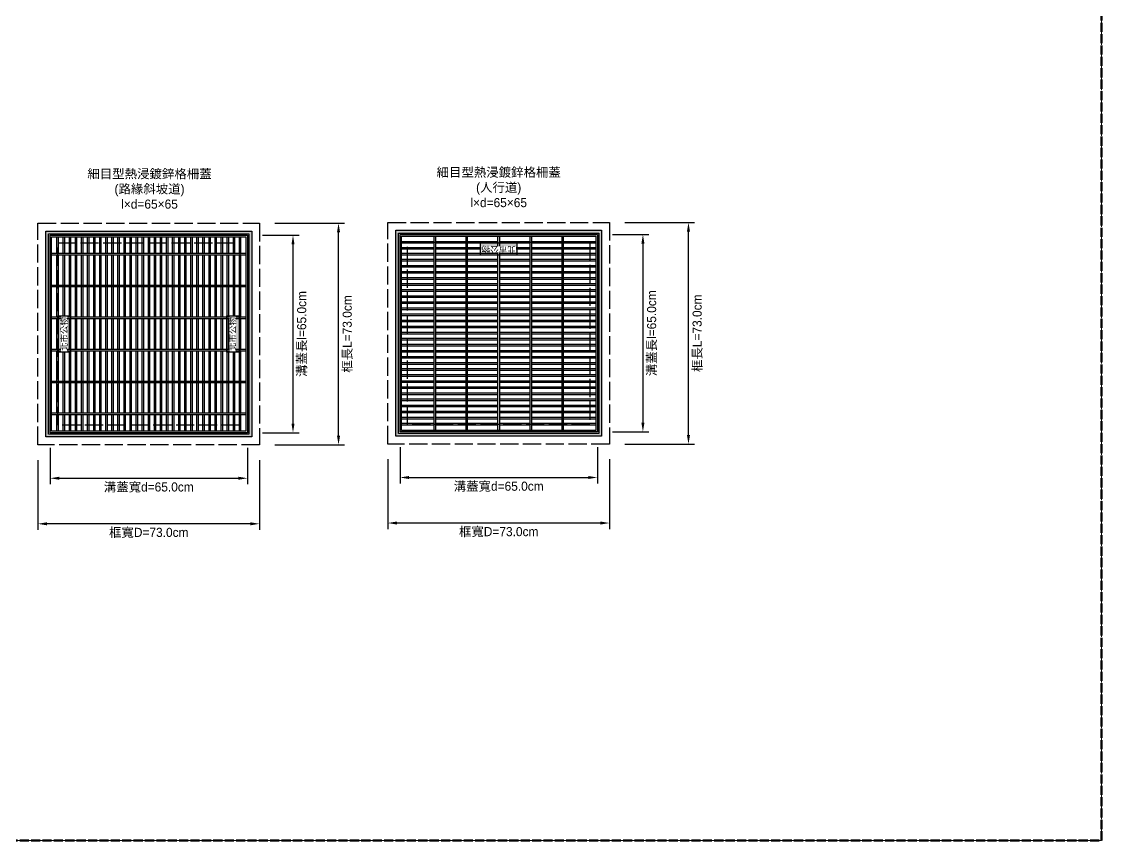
# Model space of a CAD drawing. Extents: x -6810 to 5075, y -2187 to 1200.
# Drawn here: x 2119.4 to 2475, y -1000 to -730.4 of the extents above; entities that cross this region are included whole.
import ezdxf

# ---------------------------------------------------------------- set-up
doc = ezdxf.new("R2010")
doc.units = 0
doc.header["$MEASUREMENT"] = 0
doc.linetypes.add('ACAD_ISO02W100', pattern=[15, 12, -3])
doc.layers.add('一、3.基本-變更', color=1, linetype='Continuous', lineweight=50)
doc.layers.add('二、6.繪圖-其他施作項目', color=35, linetype='Continuous', lineweight=30)
doc.layers.add('一、4.基本-隱藏', color=9, linetype='ACAD_ISO02W100', lineweight=20, plot=False)
doc.layers.add('三、3.文字-註解文字', color=2, linetype='Continuous')
doc.styles.get("Standard").update_dxf_attribs({"font": 'kaiu.ttf', "height": 2})
doc.styles.add('註解文字', font='MS PGothic.ttf', dxfattribs={"height": 3})
doc.dimstyles.new('註解文字', dxfattribs={"dimtxt": 3, "dimasz": 3, "dimexe": 2, "dimexo": 5, "dimgap": 1, "dimtad": 2, "dimzin": 0, "dimdsep": 46, "dimtxsty": '註解文字', "dimcen": 0.1, "dimclrd": 144, "dimclre": 144, "dimclrt": 256, "dimadec": 0, "dimazin": 0, "dimtfac": 1, "dimtofl": 0, "dimtmove": 0, "dimatfit": 3, "dimfxl": 15, "dimtolj": 1, "dimtzin": 0, "dimlwd": -1, "dimlwe": -1, "dimarcsym": 1})

# ---------------------------------------------------------------- blocks, each defined once
blk = doc.blocks.new('*D52')
at = {"layer": 'Defpoints', "color": 0, "transparency": 16777216}
for p in [(2128.75, -865.75), (2193.75, -865.75), (2193.75, -880.75)]:
    blk.add_point(p, dxfattribs=at)
at = {"layer": '三、3.文字-註解文字', "color": 144, "transparency": 16777216}
for p, q in [((2128.75, -870.75), (2128.75, -882.75)), ((2193.75, -870.75), (2193.75, -882.75)), ((2131.75, -880.75), (2190.75, -880.75))]:
    blk.add_line(p, q, dxfattribs=at)
for points in [[(2131.75, -880.25), (2131.75, -881.25), (2128.75, -880.75)], [(2190.75, -880.25), (2190.75, -881.25), (2193.75, -880.75)]]:
    blk.add_solid(points, dxfattribs=at)
at = {"layer": '三、3.文字-註解文字', "transparency": 16777216, "insert": (2161.25, -883.78), "char_height": 3, "attachment_point": 5, "style": '註解文字'}
blk.add_mtext('\\A1;溝蓋寬{\\fMS PGothic|b0|i0|c128|p34;d=65.0cm}', dxfattribs=at)
blk = doc.blocks.new('*D53')
at = {"layer": 'Defpoints', "color": 0, "transparency": 16777216}
for p in [(2193.75, -800.75), (2193.75, -865.75), (2208.75, -865.75)]:
    blk.add_point(p, dxfattribs=at)
at = {"layer": '三、3.文字-註解文字', "color": 144, "transparency": 16777216}
for p, q in [((2198.75, -800.75), (2210.75, -800.75)), ((2208.75, -803.75), (2208.75, -862.75)), ((2198.75, -865.75), (2210.75, -865.75))]:
    blk.add_line(p, q, dxfattribs=at)
for points in [[(2208.25, -803.75), (2209.25, -803.75), (2208.75, -800.75)], [(2208.25, -862.75), (2209.25, -862.75), (2208.75, -865.75)]]:
    blk.add_solid(points, dxfattribs=at)
at = {"layer": '三、3.文字-註解文字', "transparency": 16777216, "insert": (2211.78, -833.25), "char_height": 3, "attachment_point": 5, "rotation": 90, "style": '註解文字'}
blk.add_mtext('\\A1;溝蓋長l{\\fMS PGothic|b0|i0|c128|p34;=65.0cm}', dxfattribs=at)
blk = doc.blocks.new('*D61')
at = {"layer": 'Defpoints', "color": 0, "transparency": 16777216}
for p in [(2244, -865.5), (2309, -865.5), (2309, -880.5)]:
    blk.add_point(p, dxfattribs=at)
at = {"layer": '三、3.文字-註解文字', "color": 144, "transparency": 16777216}
for p, q in [((2244, -870.5), (2244, -882.5)), ((2309, -870.5), (2309, -882.5)), ((2247, -880.5), (2306, -880.5))]:
    blk.add_line(p, q, dxfattribs=at)
for points in [[(2247, -880), (2247, -881), (2244, -880.5)], [(2306, -880), (2306, -881), (2309, -880.5)]]:
    blk.add_solid(points, dxfattribs=at)
at = {"layer": '三、3.文字-註解文字', "transparency": 16777216, "insert": (2276.5, -883.53), "char_height": 3, "attachment_point": 5, "style": '註解文字'}
blk.add_mtext('\\A1;溝蓋寬d=65.0cm', dxfattribs=at)
blk = doc.blocks.new('*D62')
at = {"layer": 'Defpoints', "color": 0, "transparency": 16777216}
for p in [(2309, -800.5), (2309, -865.5), (2324, -865.5)]:
    blk.add_point(p, dxfattribs=at)
at = {"layer": '三、3.文字-註解文字', "color": 144, "transparency": 16777216}
for p, q in [((2314, -800.5), (2326, -800.5)), ((2324, -803.5), (2324, -862.5)), ((2314, -865.5), (2326, -865.5))]:
    blk.add_line(p, q, dxfattribs=at)
for points in [[(2323.5, -803.5), (2324.5, -803.5), (2324, -800.5)], [(2323.5, -862.5), (2324.5, -862.5), (2324, -865.5)]]:
    blk.add_solid(points, dxfattribs=at)
at = {"layer": '三、3.文字-註解文字', "transparency": 16777216, "insert": (2327.03, -833), "char_height": 3, "attachment_point": 5, "rotation": 90, "style": '註解文字'}
blk.add_mtext('\\A1;{\\fMS PGothic|b0|i0|c128|p34;溝蓋長l}={\\fMS PGothic|b0|i0|c128|p34;65.0cm}', dxfattribs=at)
blk = doc.blocks.new('*D68')
at = {"layer": 'Defpoints', "color": 0, "transparency": 16777216}
for p in [(2197.75, -796.75), (2223.75, -796.75), (2197.75, -869.75)]:
    blk.add_point(p, dxfattribs=at)
at = {"layer": '三、3.文字-註解文字', "color": 144, "transparency": 16777216}
for p, q in [((2202.75, -796.75), (2225.75, -796.75)), ((2223.75, -866.75), (2223.75, -799.75)), ((2202.75, -869.75), (2225.75, -869.75))]:
    blk.add_line(p, q, dxfattribs=at)
for points in [[(2223.25, -799.75), (2224.25, -799.75), (2223.75, -796.75)], [(2223.25, -866.75), (2224.25, -866.75), (2223.75, -869.75)]]:
    blk.add_solid(points, dxfattribs=at)
at = {"layer": '三、3.文字-註解文字', "transparency": 16777216, "insert": (2226.77, -833.25), "char_height": 3, "attachment_point": 5, "rotation": 90, "style": '註解文字'}
blk.add_mtext('\\A1;框長L=73.0cm', dxfattribs=at)
blk = doc.blocks.new('*D69')
at = {"layer": 'Defpoints', "color": 0, "transparency": 16777216}
for p in [(2240, -869.5), (2313, -869.5), (2240, -895.5)]:
    blk.add_point(p, dxfattribs=at)
at = {"layer": '三、3.文字-註解文字', "color": 144, "transparency": 16777216}
for p, q in [((2240, -874.5), (2240, -897.5)), ((2313, -874.5), (2313, -897.5)), ((2310, -895.5), (2243, -895.5))]:
    blk.add_line(p, q, dxfattribs=at)
for points in [[(2243, -895), (2243, -896), (2240, -895.5)], [(2310, -895), (2310, -896), (2313, -895.5)]]:
    blk.add_solid(points, dxfattribs=at)
at = {"layer": '三、3.文字-註解文字', "transparency": 16777216, "insert": (2276.5, -898.49), "char_height": 3, "attachment_point": 5, "style": '註解文字'}
blk.add_mtext('\\A1;框{\\fMS PGothic|b0|i0|c128|p34;寬D=73.0cm}', dxfattribs=at)
blk = doc.blocks.new('*D70')
at = {"layer": 'Defpoints', "color": 0, "transparency": 16777216}
for p in [(2313, -796.5), (2339, -796.5), (2313, -869.5)]:
    blk.add_point(p, dxfattribs=at)
at = {"layer": '三、3.文字-註解文字', "color": 144, "transparency": 16777216}
for p, q in [((2318, -796.5), (2341, -796.5)), ((2339, -866.5), (2339, -799.5)), ((2318, -869.5), (2341, -869.5))]:
    blk.add_line(p, q, dxfattribs=at)
for points in [[(2338.5, -799.5), (2339.5, -799.5), (2339, -796.5)], [(2338.5, -866.5), (2339.5, -866.5), (2339, -869.5)]]:
    blk.add_solid(points, dxfattribs=at)
at = {"layer": '三、3.文字-註解文字', "transparency": 16777216, "insert": (2342.02, -833), "char_height": 3, "attachment_point": 5, "rotation": 90, "style": '註解文字'}
blk.add_mtext('\\A1;框長L=73.0cm', dxfattribs=at)
blk = doc.blocks.new('*D73')
at = {"layer": 'Defpoints', "color": 0, "transparency": 16777216}
for p in [(2124.75, -869.75), (2197.75, -869.75), (2124.75, -895.75)]:
    blk.add_point(p, dxfattribs=at)
at = {"layer": '三、3.文字-註解文字', "color": 144, "transparency": 16777216}
for p, q in [((2124.75, -874.75), (2124.75, -897.75)), ((2197.75, -874.75), (2197.75, -897.75)), ((2194.75, -895.75), (2127.75, -895.75))]:
    blk.add_line(p, q, dxfattribs=at)
for points in [[(2127.75, -895.25), (2127.75, -896.25), (2124.75, -895.75)], [(2194.75, -895.25), (2194.75, -896.25), (2197.75, -895.75)]]:
    blk.add_solid(points, dxfattribs=at)
at = {"layer": '三、3.文字-註解文字', "transparency": 16777216, "insert": (2161.25, -898.74), "char_height": 3, "attachment_point": 5, "style": '註解文字'}
blk.add_mtext('\\A1;框{\\fMS PGothic|b0|i0|c128|p34;寬D=73.0cm}', dxfattribs=at)

msp = doc.modelspace()

# ---------------------------------------------------------------- hatches: boundary and pattern name
at = {"layer": '二、6.繪圖-其他施作項目'}
h = msp.add_hatch(color=256, dxfattribs=at)
h.dxf.hatch_style = 1
h.paths.add_polyline_path([(2270.5, -803.25), (2270.5, -807.25), (2282.5, -807.25), (2282.5, -803.25)])
h = msp.add_hatch(color=256, dxfattribs=at)
h.dxf.hatch_style = 1
h.paths.add_polyline_path([(2135.5, -827.25), (2131.5, -827.25), (2131.5, -839.25), (2135.5, -839.25)])
h = msp.add_hatch(color=256, dxfattribs=at)
h.dxf.hatch_style = 1
h.paths.add_polyline_path([(2191, -827.25), (2187, -827.25), (2187, -839.25), (2191, -839.25)])

# ---------------------------------------------------------------- linework, layer by layer
at = {"layer": '一、4.基本-隱藏'}
msp.add_lwpolyline([(1725, -666), (2475, -666), (2475, -1000), (1725, -1000)], close=True, dxfattribs=at)
at = {"layer": '二、6.繪圖-其他施作項目'}
for points in [[(2128.75, -865.75), (2128.75, -800.75), (2193.75, -800.75), (2193.75, -865.75)], [(2244, -865.5), (2244, -800.5), (2309, -800.5), (2309, -865.5)], [(2282.5, -807.25), (2270.5, -807.25), (2270.5, -803.25), (2282.5, -803.25)], [(2131.5, -839.25), (2131.5, -827.25), (2135.5, -827.25), (2135.5, -839.25)], [(2187, -839.25), (2187, -827.25), (2191, -827.25), (2191, -839.25)]]:
    msp.add_lwpolyline(points, close=True, dxfattribs=at)
for points in [[(2129.25, -865.25), (2129.25, -801.25)], [(2129.25, -801.25), (2193.25, -801.25)], [(2131, -806.75), (2131, -801.25)], [(2131.5, -806.75), (2131.5, -801.25)], [(2133, -801.25), (2133, -806.75)], [(2133.5, -801.25), (2133.5, -806.75)], [(2135, -801.25), (2135, -806.75)], [(2135.5, -801.25), (2135.5, -806.75)], [(2137, -801.25), (2137, -806.75)], [(2137.5, -801.25), (2137.5, -806.75)], [(2139, -801.25), (2139, -806.75)], [(2139.5, -801.25), (2139.5, -806.75)], [(2141, -801.25), (2141, -806.75)], [(2141.5, -801.25), (2141.5, -806.75)], [(2143, -801.25), (2143, -806.75)], [(2143.5, -801.25), (2143.5, -806.75)], [(2145, -801.25), (2145, -806.75)], [(2145.5, -801.25), (2145.5, -806.75)], [(2147, -801.25), (2147, -806.75)], [(2147.5, -801.25), (2147.5, -806.75)], [(2149, -801.25), (2149, -806.75)], [(2149.5, -801.25), (2149.5, -806.75)], [(2151, -801.25), (2151, -806.75)], [(2151.5, -801.25), (2151.5, -806.75)], [(2153, -801.25), (2153, -806.75)], [(2153.5, -801.25), (2153.5, -806.75)], [(2155, -801.25), (2155, -806.75)], [(2155.5, -801.25), (2155.5, -806.75)], [(2157, -801.25), (2157, -806.75)], [(2157.5, -801.25), (2157.5, -806.75)], [(2159, -801.25), (2159, -806.75)], [(2159.5, -801.25), (2159.5, -806.75)], [(2161, -801.25), (2161, -806.75)], [(2161.5, -801.25), (2161.5, -806.75)], [(2163, -801.25), (2163, -806.75)], [(2163.5, -801.25), (2163.5, -806.75)], [(2165, -801.25), (2165, -806.75)], [(2165.5, -801.25), (2165.5, -806.75)], [(2167, -801.25), (2167, -806.75)], [(2167.5, -801.25), (2167.5, -806.75)], [(2169, -801.25), (2169, -806.75)], [(2169.5, -801.25), (2169.5, -806.75)], [(2171, -801.25), (2171, -806.75)], [(2171.5, -801.25), (2171.5, -806.75)], [(2173, -801.25), (2173, -806.75)], [(2173.5, -801.25), (2173.5, -806.75)], [(2175, -801.25), (2175, -806.75)], [(2175.5, -801.25), (2175.5, -806.75)], [(2177, -801.25), (2177, -806.75)], [(2177.5, -801.25), (2177.5, -806.75)], [(2179, -801.25), (2179, -806.75)], [(2179.5, -801.25), (2179.5, -806.75)], [(2181, -801.25), (2181, -806.75)], [(2181.5, -801.25), (2181.5, -806.75)], [(2183, -801.25), (2183, -806.75)], [(2183.5, -801.25), (2183.5, -806.75)], [(2185, -801.25), (2185, -806.75)], [(2185.5, -801.25), (2185.5, -806.75)], [(2187, -801.25), (2187, -806.75)], [(2187.5, -801.25), (2187.5, -806.75)], [(2189, -801.25), (2189, -806.75)], [(2189.5, -801.25), (2189.5, -806.75)], [(2191, -801.25), (2191, -806.75)], [(2191.5, -801.25), (2191.5, -806.75)], [(2193.25, -801.25), (2193.25, -865.25)], [(2244.5, -865), (2244.5, -801)], [(2244.5, -801), (2308.5, -801)], [(2244.5, -802.75), (2255.25, -802.75)], [(2244.5, -803.25), (2255.25, -803.25)], [(2255.25, -865), (2255.25, -801)], [(2255.75, -865), (2255.75, -801)], [(2255.75, -802.75), (2265.75, -802.75)], [(2255.75, -803.25), (2265.75, -803.25)], [(2265.75, -865), (2265.75, -801)], [(2266.25, -865), (2266.25, -801)], [(2266.25, -802.75), (2276.25, -802.75)], [(2266.25, -803.25), (2276.25, -803.25)], [(2276.25, -865), (2276.25, -801)], [(2276.75, -801), (2276.75, -865)], [(2276.75, -802.75), (2286.75, -802.75)], [(2276.75, -803.25), (2286.75, -803.25)], [(2286.75, -801), (2286.75, -865)], [(2287.25, -801), (2287.25, -865)], [(2287.25, -802.75), (2297.25, -802.75)], [(2287.25, -803.25), (2297.25, -803.25)], [(2297.25, -801), (2297.25, -865)], [(2297.75, -801), (2297.75, -865)], [(2297.75, -802.75), (2308.5, -802.75)], [(2297.75, -803.25), (2308.5, -803.25)], [(2308.5, -801), (2308.5, -865)], [(2193.25, -806.75), (2129.25, -806.75)], [(2193.25, -807.25), (2129.25, -807.25)], [(2131, -817.25), (2131, -807.25)], [(2131.5, -817.25), (2131.5, -807.25)], [(2133, -807.25), (2133, -817.25)], [(2133.5, -807.25), (2133.5, -817.25)], [(2135, -807.25), (2135, -817.25)], [(2135.5, -807.25), (2135.5, -817.25)], [(2137, -807.25), (2137, -817.25)], [(2137.5, -807.25), (2137.5, -817.25)], [(2139, -807.25), (2139, -817.25)], [(2139.5, -807.25), (2139.5, -817.25)], [(2141, -807.25), (2141, -817.25)], [(2141.5, -807.25), (2141.5, -817.25)], [(2143, -807.25), (2143, -817.25)], [(2143.5, -807.25), (2143.5, -817.25)], [(2145, -807.25), (2145, -817.25)], [(2145.5, -807.25), (2145.5, -817.25)], [(2147, -807.25), (2147, -817.25)], [(2147.5, -807.25), (2147.5, -817.25)], [(2149, -807.25), (2149, -817.25)], [(2149.5, -807.25), (2149.5, -817.25)], [(2151, -807.25), (2151, -817.25)], [(2151.5, -807.25), (2151.5, -817.25)], [(2153, -807.25), (2153, -817.25)], [(2153.5, -807.25), (2153.5, -817.25)], [(2155, -807.25), (2155, -817.25)], [(2155.5, -807.25), (2155.5, -817.25)], [(2157, -807.25), (2157, -817.25)], [(2157.5, -807.25), (2157.5, -817.25)], [(2159, -807.25), (2159, -817.25)], [(2159.5, -807.25), (2159.5, -817.25)], [(2161, -807.25), (2161, -817.25)], [(2161.5, -807.25), (2161.5, -817.25)], [(2163, -807.25), (2163, -817.25)], [(2163.5, -807.25), (2163.5, -817.25)], [(2165, -807.25), (2165, -817.25)], [(2165.5, -807.25), (2165.5, -817.25)], [(2167, -807.25), (2167, -817.25)], [(2167.5, -807.25), (2167.5, -817.25)], [(2169, -807.25), (2169, -817.25)], [(2169.5, -807.25), (2169.5, -817.25)], [(2171, -807.25), (2171, -817.25)], [(2171.5, -807.25), (2171.5, -817.25)], [(2173, -807.25), (2173, -817.25)], [(2173.5, -807.25), (2173.5, -817.25)], [(2175, -807.25), (2175, -817.25)], [(2175.5, -807.25), (2175.5, -817.25)], [(2177, -807.25), (2177, -817.25)], [(2177.5, -807.25), (2177.5, -817.25)], [(2179, -807.25), (2179, -817.25)], [(2179.5, -807.25), (2179.5, -817.25)], [(2181, -807.25), (2181, -817.25)], [(2181.5, -807.25), (2181.5, -817.25)], [(2183, -807.25), (2183, -817.25)], [(2183.5, -807.25), (2183.5, -817.25)], [(2185, -807.25), (2185, -817.25)], [(2185.5, -807.25), (2185.5, -817.25)], [(2187, -807.25), (2187, -817.25)], [(2187.5, -807.25), (2187.5, -817.25)], [(2189, -807.25), (2189, -817.25)], [(2189.5, -807.25), (2189.5, -817.25)], [(2191, -807.25), (2191, -817.25)], [(2191.5, -807.25), (2191.5, -817.25)], [(2244.5, -804.75), (2255.25, -804.75)], [(2244.5, -805.25), (2255.25, -805.25)], [(2255.25, -806.75), (2244.5, -806.75)], [(2255.25, -807.25), (2244.5, -807.25)], [(2255.75, -804.75), (2265.75, -804.75)], [(2255.75, -805.25), (2265.75, -805.25)], [(2265.75, -806.75), (2255.75, -806.75)], [(2265.75, -807.25), (2255.75, -807.25)], [(2266.25, -804.75), (2276.25, -804.75)], [(2266.25, -805.25), (2276.25, -805.25)], [(2276.25, -806.75), (2266.25, -806.75)], [(2276.25, -807.25), (2266.25, -807.25)], [(2276.75, -804.75), (2286.75, -804.75)], [(2276.75, -805.25), (2286.75, -805.25)], [(2286.75, -806.75), (2276.75, -806.75)], [(2286.75, -807.25), (2276.75, -807.25)], [(2287.25, -804.75), (2297.25, -804.75)], [(2287.25, -805.25), (2297.25, -805.25)], [(2297.25, -806.75), (2287.25, -806.75)], [(2297.25, -807.25), (2287.25, -807.25)], [(2297.75, -804.75), (2308.5, -804.75)], [(2297.75, -805.25), (2308.5, -805.25)], [(2308.5, -806.75), (2297.75, -806.75)], [(2308.5, -807.25), (2297.75, -807.25)], [(2255.25, -808.75), (2244.5, -808.75)], [(2255.25, -809.25), (2244.5, -809.25)], [(2255.25, -810.75), (2244.5, -810.75)], [(2265.75, -808.75), (2255.75, -808.75)], [(2265.75, -809.25), (2255.75, -809.25)], [(2265.75, -810.75), (2255.75, -810.75)], [(2276.25, -808.75), (2266.25, -808.75)], [(2276.25, -809.25), (2266.25, -809.25)], [(2276.25, -810.75), (2266.25, -810.75)], [(2286.75, -808.75), (2276.75, -808.75)], [(2286.75, -809.25), (2276.75, -809.25)], [(2286.75, -810.75), (2276.75, -810.75)], [(2297.25, -808.75), (2287.25, -808.75)], [(2297.25, -809.25), (2287.25, -809.25)], [(2297.25, -810.75), (2287.25, -810.75)], [(2308.5, -808.75), (2297.75, -808.75)], [(2308.5, -809.25), (2297.75, -809.25)], [(2308.5, -810.75), (2297.75, -810.75)], [(2255.25, -811.25), (2244.5, -811.25)], [(2255.25, -812.75), (2244.5, -812.75)], [(2255.25, -813.25), (2244.5, -813.25)], [(2265.75, -811.25), (2255.75, -811.25)], [(2265.75, -812.75), (2255.75, -812.75)], [(2265.75, -813.25), (2255.75, -813.25)], [(2276.25, -811.25), (2266.25, -811.25)], [(2276.25, -812.75), (2266.25, -812.75)], [(2276.25, -813.25), (2266.25, -813.25)], [(2286.75, -811.25), (2276.75, -811.25)], [(2286.75, -812.75), (2276.75, -812.75)], [(2286.75, -813.25), (2276.75, -813.25)], [(2297.25, -811.25), (2287.25, -811.25)], [(2297.25, -812.75), (2287.25, -812.75)], [(2297.25, -813.25), (2287.25, -813.25)], [(2308.5, -811.25), (2297.75, -811.25)], [(2308.5, -812.75), (2297.75, -812.75)], [(2308.5, -813.25), (2297.75, -813.25)], [(2193.25, -817.25), (2129.25, -817.25)], [(2193.25, -817.75), (2129.25, -817.75)], [(2131, -827.75), (2131, -817.75)], [(2131.5, -827.75), (2131.5, -817.75)], [(2133, -817.75), (2133, -827.75)], [(2133.5, -817.75), (2133.5, -827.75)], [(2135, -817.75), (2135, -827.75)], [(2135.5, -817.75), (2135.5, -827.75)], [(2137, -817.75), (2137, -827.75)], [(2137.5, -817.75), (2137.5, -827.75)], [(2139, -817.75), (2139, -827.75)], [(2139.5, -817.75), (2139.5, -827.75)], [(2141, -817.75), (2141, -827.75)], [(2141.5, -817.75), (2141.5, -827.75)], [(2143, -817.75), (2143, -827.75)], [(2143.5, -817.75), (2143.5, -827.75)], [(2145, -817.75), (2145, -827.75)], [(2145.5, -817.75), (2145.5, -827.75)], [(2147, -817.75), (2147, -827.75)], [(2147.5, -817.75), (2147.5, -827.75)], [(2149, -817.75), (2149, -827.75)], [(2149.5, -817.75), (2149.5, -827.75)], [(2151, -817.75), (2151, -827.75)], [(2151.5, -817.75), (2151.5, -827.75)], [(2153, -817.75), (2153, -827.75)], [(2153.5, -817.75), (2153.5, -827.75)], [(2155, -817.75), (2155, -827.75)], [(2155.5, -817.75), (2155.5, -827.75)], [(2157, -817.75), (2157, -827.75)], [(2157.5, -817.75), (2157.5, -827.75)], [(2159, -817.75), (2159, -827.75)], [(2159.5, -817.75), (2159.5, -827.75)], [(2161, -817.75), (2161, -827.75)], [(2161.5, -817.75), (2161.5, -827.75)], [(2163, -817.75), (2163, -827.75)], [(2163.5, -817.75), (2163.5, -827.75)], [(2165, -817.75), (2165, -827.75)], [(2165.5, -817.75), (2165.5, -827.75)], [(2167, -817.75), (2167, -827.75)], [(2167.5, -817.75), (2167.5, -827.75)], [(2169, -817.75), (2169, -827.75)], [(2169.5, -817.75), (2169.5, -827.75)], [(2171, -817.75), (2171, -827.75)], [(2171.5, -817.75), (2171.5, -827.75)], [(2173, -817.75), (2173, -827.75)], [(2173.5, -817.75), (2173.5, -827.75)], [(2175, -817.75), (2175, -827.75)], [(2175.5, -817.75), (2175.5, -827.75)], [(2177, -817.75), (2177, -827.75)], [(2177.5, -817.75), (2177.5, -827.75)], [(2179, -817.75), (2179, -827.75)], [(2179.5, -817.75), (2179.5, -827.75)], [(2181, -817.75), (2181, -827.75)], [(2181.5, -817.75), (2181.5, -827.75)], [(2183, -817.75), (2183, -827.75)], [(2183.5, -817.75), (2183.5, -827.75)], [(2185, -817.75), (2185, -827.75)], [(2185.5, -817.75), (2185.5, -827.75)], [(2187, -817.75), (2187, -827.75)], [(2187.5, -817.75), (2187.5, -827.75)], [(2189, -817.75), (2189, -827.75)], [(2189.5, -817.75), (2189.5, -827.75)], [(2191, -817.75), (2191, -827.75)], [(2191.5, -817.75), (2191.5, -827.75)], [(2255.25, -814.75), (2244.5, -814.75)], [(2255.25, -815.25), (2244.5, -815.25)], [(2255.25, -816.75), (2244.5, -816.75)], [(2255.25, -817.25), (2244.5, -817.25)], [(2265.75, -814.75), (2255.75, -814.75)], [(2265.75, -815.25), (2255.75, -815.25)], [(2265.75, -816.75), (2255.75, -816.75)], [(2265.75, -817.25), (2255.75, -817.25)], [(2276.25, -814.75), (2266.25, -814.75)], [(2276.25, -815.25), (2266.25, -815.25)], [(2276.25, -816.75), (2266.25, -816.75)], [(2276.25, -817.25), (2266.25, -817.25)], [(2286.75, -814.75), (2276.75, -814.75)], [(2286.75, -815.25), (2276.75, -815.25)], [(2286.75, -816.75), (2276.75, -816.75)], [(2286.75, -817.25), (2276.75, -817.25)], [(2297.25, -814.75), (2287.25, -814.75)], [(2297.25, -815.25), (2287.25, -815.25)], [(2297.25, -816.75), (2287.25, -816.75)], [(2297.25, -817.25), (2287.25, -817.25)], [(2308.5, -814.75), (2297.75, -814.75)], [(2308.5, -815.25), (2297.75, -815.25)], [(2308.5, -816.75), (2297.75, -816.75)], [(2308.5, -817.25), (2297.75, -817.25)], [(2255.25, -818.75), (2244.5, -818.75)], [(2255.25, -819.25), (2244.5, -819.25)], [(2255.25, -820.75), (2244.5, -820.75)], [(2255.25, -821.25), (2244.5, -821.25)], [(2265.75, -818.75), (2255.75, -818.75)], [(2265.75, -819.25), (2255.75, -819.25)], [(2265.75, -820.75), (2255.75, -820.75)], [(2265.75, -821.25), (2255.75, -821.25)], [(2276.25, -818.75), (2266.25, -818.75)], [(2276.25, -819.25), (2266.25, -819.25)], [(2276.25, -820.75), (2266.25, -820.75)], [(2276.25, -821.25), (2266.25, -821.25)], [(2286.75, -818.75), (2276.75, -818.75)], [(2286.75, -819.25), (2276.75, -819.25)], [(2286.75, -820.75), (2276.75, -820.75)], [(2286.75, -821.25), (2276.75, -821.25)], [(2297.25, -818.75), (2287.25, -818.75)], [(2297.25, -819.25), (2287.25, -819.25)], [(2297.25, -820.75), (2287.25, -820.75)], [(2297.25, -821.25), (2287.25, -821.25)], [(2308.5, -818.75), (2297.75, -818.75)], [(2308.5, -819.25), (2297.75, -819.25)], [(2308.5, -820.75), (2297.75, -820.75)], [(2308.5, -821.25), (2297.75, -821.25)], [(2255.25, -822.75), (2244.5, -822.75)], [(2255.25, -823.25), (2244.5, -823.25)], [(2255.25, -824.75), (2244.5, -824.75)], [(2265.75, -822.75), (2255.75, -822.75)], [(2265.75, -823.25), (2255.75, -823.25)], [(2265.75, -824.75), (2255.75, -824.75)], [(2276.25, -822.75), (2266.25, -822.75)], [(2276.25, -823.25), (2266.25, -823.25)], [(2276.25, -824.75), (2266.25, -824.75)], [(2286.75, -822.75), (2276.75, -822.75)], [(2286.75, -823.25), (2276.75, -823.25)], [(2286.75, -824.75), (2276.75, -824.75)], [(2297.25, -822.75), (2287.25, -822.75)], [(2297.25, -823.25), (2287.25, -823.25)], [(2297.25, -824.75), (2287.25, -824.75)], [(2308.5, -822.75), (2297.75, -822.75)], [(2308.5, -823.25), (2297.75, -823.25)], [(2308.5, -824.75), (2297.75, -824.75)], [(2193.25, -827.75), (2129.25, -827.75)], [(2193.25, -828.25), (2129.25, -828.25)], [(2131, -838.25), (2131, -828.25)], [(2131.5, -838.25), (2131.5, -828.25)], [(2133, -828.25), (2133, -838.25)], [(2133.5, -828.25), (2133.5, -838.25)], [(2135, -828.25), (2135, -838.25)], [(2135.5, -828.25), (2135.5, -838.25)], [(2137, -828.25), (2137, -838.25)], [(2137.5, -828.25), (2137.5, -838.25)], [(2139, -828.25), (2139, -838.25)], [(2139.5, -828.25), (2139.5, -838.25)], [(2141, -828.25), (2141, -838.25)], [(2141.5, -828.25), (2141.5, -838.25)], [(2143, -828.25), (2143, -838.25)], [(2143.5, -828.25), (2143.5, -838.25)], [(2145, -828.25), (2145, -838.25)], [(2145.5, -828.25), (2145.5, -838.25)], [(2147, -828.25), (2147, -838.25)], [(2147.5, -828.25), (2147.5, -838.25)], [(2149, -828.25), (2149, -838.25)], [(2149.5, -828.25), (2149.5, -838.25)], [(2151, -828.25), (2151, -838.25)], [(2151.5, -828.25), (2151.5, -838.25)], [(2153, -828.25), (2153, -838.25)], [(2153.5, -828.25), (2153.5, -838.25)], [(2155, -828.25), (2155, -838.25)], [(2155.5, -828.25), (2155.5, -838.25)], [(2157, -828.25), (2157, -838.25)], [(2157.5, -828.25), (2157.5, -838.25)], [(2159, -828.25), (2159, -838.25)], [(2159.5, -828.25), (2159.5, -838.25)], [(2161, -828.25), (2161, -838.25)], [(2161.5, -828.25), (2161.5, -838.25)], [(2163, -828.25), (2163, -838.25)], [(2163.5, -828.25), (2163.5, -838.25)], [(2165, -828.25), (2165, -838.25)], [(2165.5, -828.25), (2165.5, -838.25)], [(2167, -828.25), (2167, -838.25)], [(2167.5, -828.25), (2167.5, -838.25)], [(2169, -828.25), (2169, -838.25)], [(2169.5, -828.25), (2169.5, -838.25)], [(2171, -828.25), (2171, -838.25)], [(2171.5, -828.25), (2171.5, -838.25)], [(2173, -828.25), (2173, -838.25)], [(2173.5, -828.25), (2173.5, -838.25)], [(2175, -828.25), (2175, -838.25)], [(2175.5, -828.25), (2175.5, -838.25)], [(2177, -828.25), (2177, -838.25)], [(2177.5, -828.25), (2177.5, -838.25)], [(2179, -828.25), (2179, -838.25)], [(2179.5, -828.25), (2179.5, -838.25)], [(2181, -828.25), (2181, -838.25)], [(2181.5, -828.25), (2181.5, -838.25)], [(2183, -828.25), (2183, -838.25)], [(2183.5, -828.25), (2183.5, -838.25)], [(2185, -828.25), (2185, -838.25)], [(2185.5, -828.25), (2185.5, -838.25)], [(2187, -828.25), (2187, -838.25)], [(2187.5, -828.25), (2187.5, -838.25)], [(2189, -828.25), (2189, -838.25)], [(2189.5, -828.25), (2189.5, -838.25)], [(2191, -828.25), (2191, -838.25)], [(2191.5, -828.25), (2191.5, -838.25)], [(2255.25, -825.25), (2244.5, -825.25)], [(2255.25, -826.75), (2244.5, -826.75)], [(2255.25, -827.25), (2244.5, -827.25)], [(2265.75, -825.25), (2255.75, -825.25)], [(2265.75, -826.75), (2255.75, -826.75)], [(2265.75, -827.25), (2255.75, -827.25)], [(2276.25, -825.25), (2266.25, -825.25)], [(2276.25, -826.75), (2266.25, -826.75)], [(2276.25, -827.25), (2266.25, -827.25)], [(2286.75, -825.25), (2276.75, -825.25)], [(2286.75, -826.75), (2276.75, -826.75)], [(2286.75, -827.25), (2276.75, -827.25)], [(2297.25, -825.25), (2287.25, -825.25)], [(2297.25, -826.75), (2287.25, -826.75)], [(2297.25, -827.25), (2287.25, -827.25)], [(2308.5, -825.25), (2297.75, -825.25)], [(2308.5, -826.75), (2297.75, -826.75)], [(2308.5, -827.25), (2297.75, -827.25)], [(2255.25, -828.75), (2244.5, -828.75)], [(2255.25, -829.25), (2244.5, -829.25)], [(2255.25, -830.75), (2244.5, -830.75)], [(2255.25, -831.25), (2244.5, -831.25)], [(2265.75, -828.75), (2255.75, -828.75)], [(2265.75, -829.25), (2255.75, -829.25)], [(2265.75, -830.75), (2255.75, -830.75)], [(2265.75, -831.25), (2255.75, -831.25)], [(2276.25, -828.75), (2266.25, -828.75)], [(2276.25, -829.25), (2266.25, -829.25)], [(2276.25, -830.75), (2266.25, -830.75)], [(2276.25, -831.25), (2266.25, -831.25)], [(2286.75, -828.75), (2276.75, -828.75)], [(2286.75, -829.25), (2276.75, -829.25)], [(2286.75, -830.75), (2276.75, -830.75)], [(2286.75, -831.25), (2276.75, -831.25)], [(2297.25, -828.75), (2287.25, -828.75)], [(2297.25, -829.25), (2287.25, -829.25)], [(2297.25, -830.75), (2287.25, -830.75)], [(2297.25, -831.25), (2287.25, -831.25)], [(2308.5, -828.75), (2297.75, -828.75)], [(2308.5, -829.25), (2297.75, -829.25)], [(2308.5, -830.75), (2297.75, -830.75)], [(2308.5, -831.25), (2297.75, -831.25)], [(2255.25, -832.75), (2244.5, -832.75)], [(2255.25, -833.25), (2244.5, -833.25)], [(2255.25, -834.75), (2244.5, -834.75)], [(2255.25, -835.25), (2244.5, -835.25)], [(2265.75, -832.75), (2255.75, -832.75)], [(2265.75, -833.25), (2255.75, -833.25)], [(2265.75, -834.75), (2255.75, -834.75)], [(2265.75, -835.25), (2255.75, -835.25)], [(2276.25, -832.75), (2266.25, -832.75)], [(2276.25, -833.25), (2266.25, -833.25)], [(2276.25, -834.75), (2266.25, -834.75)], [(2276.25, -835.25), (2266.25, -835.25)], [(2286.75, -832.75), (2276.75, -832.75)], [(2286.75, -833.25), (2276.75, -833.25)], [(2286.75, -834.75), (2276.75, -834.75)], [(2286.75, -835.25), (2276.75, -835.25)], [(2297.25, -832.75), (2287.25, -832.75)], [(2297.25, -833.25), (2287.25, -833.25)], [(2297.25, -834.75), (2287.25, -834.75)], [(2297.25, -835.25), (2287.25, -835.25)], [(2308.5, -832.75), (2297.75, -832.75)], [(2308.5, -833.25), (2297.75, -833.25)], [(2308.5, -834.75), (2297.75, -834.75)], [(2308.5, -835.25), (2297.75, -835.25)], [(2129.25, -838.25), (2193.25, -838.25)], [(2129.25, -838.75), (2193.25, -838.75)], [(2131, -848.75), (2131, -838.75)], [(2131.5, -848.75), (2131.5, -838.75)], [(2133, -838.75), (2133, -848.75)], [(2133.5, -838.75), (2133.5, -848.75)], [(2135, -838.75), (2135, -848.75)], [(2135.5, -838.75), (2135.5, -848.75)], [(2137, -838.75), (2137, -848.75)], [(2137.5, -838.75), (2137.5, -848.75)], [(2139, -838.75), (2139, -848.75)], [(2139.5, -838.75), (2139.5, -848.75)], [(2141, -838.75), (2141, -848.75)], [(2141.5, -838.75), (2141.5, -848.75)], [(2143, -838.75), (2143, -848.75)], [(2143.5, -838.75), (2143.5, -848.75)], [(2145, -838.75), (2145, -848.75)], [(2145.5, -838.75), (2145.5, -848.75)], [(2147, -838.75), (2147, -848.75)], [(2147.5, -838.75), (2147.5, -848.75)], [(2149, -838.75), (2149, -848.75)], [(2149.5, -838.75), (2149.5, -848.75)], [(2151, -838.75), (2151, -848.75)], [(2151.5, -838.75), (2151.5, -848.75)], [(2153, -838.75), (2153, -848.75)], [(2153.5, -838.75), (2153.5, -848.75)], [(2155, -838.75), (2155, -848.75)], [(2155.5, -838.75), (2155.5, -848.75)], [(2157, -838.75), (2157, -848.75)], [(2157.5, -838.75), (2157.5, -848.75)], [(2159, -838.75), (2159, -848.75)], [(2159.5, -838.75), (2159.5, -848.75)], [(2161, -838.75), (2161, -848.75)], [(2161.5, -838.75), (2161.5, -848.75)], [(2163, -838.75), (2163, -848.75)], [(2163.5, -838.75), (2163.5, -848.75)], [(2165, -838.75), (2165, -848.75)], [(2165.5, -838.75), (2165.5, -848.75)], [(2167, -838.75), (2167, -848.75)], [(2167.5, -838.75), (2167.5, -848.75)], [(2169, -838.75), (2169, -848.75)], [(2169.5, -838.75), (2169.5, -848.75)], [(2171, -838.75), (2171, -848.75)], [(2171.5, -838.75), (2171.5, -848.75)], [(2173, -838.75), (2173, -848.75)], [(2173.5, -838.75), (2173.5, -848.75)], [(2175, -838.75), (2175, -848.75)], [(2175.5, -838.75), (2175.5, -848.75)], [(2177, -838.75), (2177, -848.75)], [(2177.5, -838.75), (2177.5, -848.75)], [(2179, -838.75), (2179, -848.75)], [(2179.5, -838.75), (2179.5, -848.75)], [(2181, -838.75), (2181, -848.75)], [(2181.5, -838.75), (2181.5, -848.75)], [(2183, -838.75), (2183, -848.75)], [(2183.5, -838.75), (2183.5, -848.75)], [(2185, -838.75), (2185, -848.75)], [(2185.5, -838.75), (2185.5, -848.75)], [(2187, -838.75), (2187, -848.75)], [(2187.5, -838.75), (2187.5, -848.75)], [(2189, -838.75), (2189, -848.75)], [(2189.5, -838.75), (2189.5, -848.75)], [(2191, -838.75), (2191, -848.75)], [(2191.5, -838.75), (2191.5, -848.75)], [(2255.25, -836.75), (2244.5, -836.75)], [(2255.25, -837.25), (2244.5, -837.25)], [(2255.25, -838.75), (2244.5, -838.75)], [(2255.25, -839.25), (2244.5, -839.25)], [(2265.75, -836.75), (2255.75, -836.75)], [(2265.75, -837.25), (2255.75, -837.25)], [(2265.75, -838.75), (2255.75, -838.75)], [(2265.75, -839.25), (2255.75, -839.25)], [(2276.25, -836.75), (2266.25, -836.75)], [(2276.25, -837.25), (2266.25, -837.25)], [(2276.25, -838.75), (2266.25, -838.75)], [(2276.25, -839.25), (2266.25, -839.25)], [(2286.75, -836.75), (2276.75, -836.75)], [(2286.75, -837.25), (2276.75, -837.25)], [(2286.75, -838.75), (2276.75, -838.75)], [(2286.75, -839.25), (2276.75, -839.25)], [(2297.25, -836.75), (2287.25, -836.75)], [(2297.25, -837.25), (2287.25, -837.25)], [(2297.25, -838.75), (2287.25, -838.75)], [(2297.25, -839.25), (2287.25, -839.25)], [(2308.5, -836.75), (2297.75, -836.75)], [(2308.5, -837.25), (2297.75, -837.25)], [(2308.5, -838.75), (2297.75, -838.75)], [(2308.5, -839.25), (2297.75, -839.25)], [(2255.25, -840.75), (2244.5, -840.75)], [(2255.25, -841.25), (2244.5, -841.25)], [(2255.25, -842.75), (2244.5, -842.75)], [(2265.75, -840.75), (2255.75, -840.75)], [(2265.75, -841.25), (2255.75, -841.25)], [(2265.75, -842.75), (2255.75, -842.75)], [(2276.25, -840.75), (2266.25, -840.75)], [(2276.25, -841.25), (2266.25, -841.25)], [(2276.25, -842.75), (2266.25, -842.75)], [(2286.75, -840.75), (2276.75, -840.75)], [(2286.75, -841.25), (2276.75, -841.25)], [(2286.75, -842.75), (2276.75, -842.75)], [(2297.25, -840.75), (2287.25, -840.75)], [(2297.25, -841.25), (2287.25, -841.25)], [(2297.25, -842.75), (2287.25, -842.75)], [(2308.5, -840.75), (2297.75, -840.75)], [(2308.5, -841.25), (2297.75, -841.25)], [(2308.5, -842.75), (2297.75, -842.75)], [(2255.25, -843.25), (2244.5, -843.25)], [(2255.25, -844.75), (2244.5, -844.75)], [(2255.25, -845.25), (2244.5, -845.25)], [(2265.75, -843.25), (2255.75, -843.25)], [(2265.75, -844.75), (2255.75, -844.75)], [(2265.75, -845.25), (2255.75, -845.25)], [(2276.25, -843.25), (2266.25, -843.25)], [(2276.25, -844.75), (2266.25, -844.75)], [(2276.25, -845.25), (2266.25, -845.25)], [(2286.75, -843.25), (2276.75, -843.25)], [(2286.75, -844.75), (2276.75, -844.75)], [(2286.75, -845.25), (2276.75, -845.25)], [(2297.25, -843.25), (2287.25, -843.25)], [(2297.25, -844.75), (2287.25, -844.75)], [(2297.25, -845.25), (2287.25, -845.25)], [(2308.5, -843.25), (2297.75, -843.25)], [(2308.5, -844.75), (2297.75, -844.75)], [(2308.5, -845.25), (2297.75, -845.25)], [(2129.25, -848.75), (2193.25, -848.75)], [(2129.25, -849.25), (2193.25, -849.25)], [(2131, -859.25), (2131, -849.25)], [(2131.5, -859.25), (2131.5, -849.25)], [(2133, -849.25), (2133, -859.25)], [(2133.5, -849.25), (2133.5, -859.25)], [(2135, -849.25), (2135, -859.25)], [(2135.5, -849.25), (2135.5, -859.25)], [(2137, -849.25), (2137, -859.25)], [(2137.5, -849.25), (2137.5, -859.25)], [(2139, -849.25), (2139, -859.25)], [(2139.5, -849.25), (2139.5, -859.25)], [(2141, -849.25), (2141, -859.25)], [(2141.5, -849.25), (2141.5, -859.25)], [(2143, -849.25), (2143, -859.25)], [(2143.5, -849.25), (2143.5, -859.25)], [(2145, -849.25), (2145, -859.25)], [(2145.5, -849.25), (2145.5, -859.25)], [(2147, -849.25), (2147, -859.25)], [(2147.5, -849.25), (2147.5, -859.25)], [(2149, -849.25), (2149, -859.25)], [(2149.5, -849.25), (2149.5, -859.25)], [(2151, -849.25), (2151, -859.25)], [(2151.5, -849.25), (2151.5, -859.25)], [(2153, -849.25), (2153, -859.25)], [(2153.5, -849.25), (2153.5, -859.25)], [(2155, -849.25), (2155, -859.25)], [(2155.5, -849.25), (2155.5, -859.25)], [(2157, -849.25), (2157, -859.25)], [(2157.5, -849.25), (2157.5, -859.25)], [(2159, -849.25), (2159, -859.25)], [(2159.5, -849.25), (2159.5, -859.25)], [(2161, -849.25), (2161, -859.25)], [(2161.5, -849.25), (2161.5, -859.25)], [(2163, -849.25), (2163, -859.25)], [(2163.5, -849.25), (2163.5, -859.25)], [(2165, -849.25), (2165, -859.25)], [(2165.5, -849.25), (2165.5, -859.25)], [(2167, -849.25), (2167, -859.25)], [(2167.5, -849.25), (2167.5, -859.25)], [(2169, -849.25), (2169, -859.25)], [(2169.5, -849.25), (2169.5, -859.25)], [(2171, -849.25), (2171, -859.25)], [(2171.5, -849.25), (2171.5, -859.25)], [(2173, -849.25), (2173, -859.25)], [(2173.5, -849.25), (2173.5, -859.25)], [(2175, -849.25), (2175, -859.25)], [(2175.5, -849.25), (2175.5, -859.25)], [(2177, -849.25), (2177, -859.25)], [(2177.5, -849.25), (2177.5, -859.25)], [(2179, -849.25), (2179, -859.25)], [(2179.5, -849.25), (2179.5, -859.25)], [(2181, -849.25), (2181, -859.25)], [(2181.5, -849.25), (2181.5, -859.25)], [(2183, -849.25), (2183, -859.25)], [(2183.5, -849.25), (2183.5, -859.25)], [(2185, -849.25), (2185, -859.25)], [(2185.5, -849.25), (2185.5, -859.25)], [(2187, -849.25), (2187, -859.25)], [(2187.5, -849.25), (2187.5, -859.25)], [(2189, -849.25), (2189, -859.25)], [(2189.5, -849.25), (2189.5, -859.25)], [(2191, -849.25), (2191, -859.25)], [(2191.5, -849.25), (2191.5, -859.25)], [(2255.25, -846.75), (2244.5, -846.75)], [(2255.25, -847.25), (2244.5, -847.25)], [(2255.25, -848.75), (2244.5, -848.75)], [(2255.25, -849.25), (2244.5, -849.25)], [(2265.75, -846.75), (2255.75, -846.75)], [(2265.75, -847.25), (2255.75, -847.25)], [(2265.75, -848.75), (2255.75, -848.75)], [(2265.75, -849.25), (2255.75, -849.25)], [(2276.25, -846.75), (2266.25, -846.75)], [(2276.25, -847.25), (2266.25, -847.25)], [(2276.25, -848.75), (2266.25, -848.75)], [(2276.25, -849.25), (2266.25, -849.25)], [(2286.75, -846.75), (2276.75, -846.75)], [(2286.75, -847.25), (2276.75, -847.25)], [(2286.75, -848.75), (2276.75, -848.75)], [(2286.75, -849.25), (2276.75, -849.25)], [(2297.25, -846.75), (2287.25, -846.75)], [(2297.25, -847.25), (2287.25, -847.25)], [(2297.25, -848.75), (2287.25, -848.75)], [(2297.25, -849.25), (2287.25, -849.25)], [(2308.5, -846.75), (2297.75, -846.75)], [(2308.5, -847.25), (2297.75, -847.25)], [(2308.5, -848.75), (2297.75, -848.75)], [(2308.5, -849.25), (2297.75, -849.25)], [(2255.25, -850.75), (2244.5, -850.75)], [(2255.25, -851.25), (2244.5, -851.25)], [(2255.25, -852.75), (2244.5, -852.75)], [(2255.25, -853.25), (2244.5, -853.25)], [(2265.75, -850.75), (2255.75, -850.75)], [(2265.75, -851.25), (2255.75, -851.25)], [(2265.75, -852.75), (2255.75, -852.75)], [(2265.75, -853.25), (2255.75, -853.25)], [(2276.25, -850.75), (2266.25, -850.75)], [(2276.25, -851.25), (2266.25, -851.25)], [(2276.25, -852.75), (2266.25, -852.75)], [(2276.25, -853.25), (2266.25, -853.25)], [(2286.75, -850.75), (2276.75, -850.75)], [(2286.75, -851.25), (2276.75, -851.25)], [(2286.75, -852.75), (2276.75, -852.75)], [(2286.75, -853.25), (2276.75, -853.25)], [(2297.25, -850.75), (2287.25, -850.75)], [(2297.25, -851.25), (2287.25, -851.25)], [(2297.25, -852.75), (2287.25, -852.75)], [(2297.25, -853.25), (2287.25, -853.25)], [(2308.5, -850.75), (2297.75, -850.75)], [(2308.5, -851.25), (2297.75, -851.25)], [(2308.5, -852.75), (2297.75, -852.75)], [(2308.5, -853.25), (2297.75, -853.25)], [(2255.25, -854.75), (2244.5, -854.75)], [(2255.25, -855.25), (2244.5, -855.25)], [(2255.25, -856.75), (2244.5, -856.75)], [(2265.75, -854.75), (2255.75, -854.75)], [(2265.75, -855.25), (2255.75, -855.25)], [(2265.75, -856.75), (2255.75, -856.75)], [(2276.25, -854.75), (2266.25, -854.75)], [(2276.25, -855.25), (2266.25, -855.25)], [(2276.25, -856.75), (2266.25, -856.75)], [(2286.75, -854.75), (2276.75, -854.75)], [(2286.75, -855.25), (2276.75, -855.25)], [(2286.75, -856.75), (2276.75, -856.75)], [(2297.25, -854.75), (2287.25, -854.75)], [(2297.25, -855.25), (2287.25, -855.25)], [(2297.25, -856.75), (2287.25, -856.75)], [(2308.5, -854.75), (2297.75, -854.75)], [(2308.5, -855.25), (2297.75, -855.25)], [(2308.5, -856.75), (2297.75, -856.75)], [(2129.25, -859.25), (2193.25, -859.25)], [(2129.25, -859.75), (2193.25, -859.75)], [(2131, -865.25), (2131, -859.75)], [(2131.5, -865.25), (2131.5, -859.75)], [(2133, -859.75), (2133, -865.25)], [(2133.5, -859.75), (2133.5, -865.25)], [(2135, -859.75), (2135, -865.25)], [(2135.5, -859.75), (2135.5, -865.25)], [(2137, -859.75), (2137, -865.25)], [(2137.5, -859.75), (2137.5, -865.25)], [(2139, -859.75), (2139, -865.25)], [(2139.5, -859.75), (2139.5, -865.25)], [(2141, -859.75), (2141, -865.25)], [(2141.5, -859.75), (2141.5, -865.25)], [(2143, -859.75), (2143, -865.25)], [(2143.5, -859.75), (2143.5, -865.25)], [(2145, -859.75), (2145, -865.25)], [(2145.5, -859.75), (2145.5, -865.25)], [(2147, -859.75), (2147, -865.25)], [(2147.5, -859.75), (2147.5, -865.25)], [(2149, -859.75), (2149, -865.25)], [(2149.5, -859.75), (2149.5, -865.25)], [(2151, -859.75), (2151, -865.25)], [(2151.5, -859.75), (2151.5, -865.25)], [(2153, -859.75), (2153, -865.25)], [(2153.5, -859.75), (2153.5, -865.25)], [(2155, -859.75), (2155, -865.25)], [(2155.5, -859.75), (2155.5, -865.25)], [(2157, -859.75), (2157, -865.25)], [(2157.5, -859.75), (2157.5, -865.25)], [(2159, -859.75), (2159, -865.25)], [(2159.5, -859.75), (2159.5, -865.25)], [(2161, -859.75), (2161, -865.25)], [(2161.5, -859.75), (2161.5, -865.25)], [(2163, -859.75), (2163, -865.25)], [(2163.5, -859.75), (2163.5, -865.25)], [(2165, -859.75), (2165, -865.25)], [(2165.5, -859.75), (2165.5, -865.25)], [(2167, -859.75), (2167, -865.25)], [(2167.5, -859.75), (2167.5, -865.25)], [(2169, -859.75), (2169, -865.25)], [(2169.5, -859.75), (2169.5, -865.25)], [(2171, -859.75), (2171, -865.25)], [(2171.5, -859.75), (2171.5, -865.25)], [(2173, -859.75), (2173, -865.25)], [(2173.5, -859.75), (2173.5, -865.25)], [(2175, -859.75), (2175, -865.25)], [(2175.5, -859.75), (2175.5, -865.25)], [(2177, -859.75), (2177, -865.25)], [(2177.5, -859.75), (2177.5, -865.25)], [(2179, -859.75), (2179, -865.25)], [(2179.5, -859.75), (2179.5, -865.25)], [(2181, -859.75), (2181, -865.25)], [(2181.5, -859.75), (2181.5, -865.25)], [(2183, -859.75), (2183, -865.25)], [(2183.5, -859.75), (2183.5, -865.25)], [(2185, -859.75), (2185, -865.25)], [(2185.5, -859.75), (2185.5, -865.25)], [(2187, -859.75), (2187, -865.25)], [(2187.5, -859.75), (2187.5, -865.25)], [(2189, -859.75), (2189, -865.25)], [(2189.5, -859.75), (2189.5, -865.25)], [(2191, -859.75), (2191, -865.25)], [(2191.5, -859.75), (2191.5, -865.25)], [(2255.25, -857.25), (2244.5, -857.25)], [(2255.25, -858.75), (2244.5, -858.75)], [(2255.25, -859.25), (2244.5, -859.25)], [(2265.75, -857.25), (2255.75, -857.25)], [(2265.75, -858.75), (2255.75, -858.75)], [(2265.75, -859.25), (2255.75, -859.25)], [(2276.25, -857.25), (2266.25, -857.25)], [(2276.25, -858.75), (2266.25, -858.75)], [(2276.25, -859.25), (2266.25, -859.25)], [(2286.75, -857.25), (2276.75, -857.25)], [(2286.75, -858.75), (2276.75, -858.75)], [(2286.75, -859.25), (2276.75, -859.25)], [(2297.25, -857.25), (2287.25, -857.25)], [(2297.25, -858.75), (2287.25, -858.75)], [(2297.25, -859.25), (2287.25, -859.25)], [(2308.5, -857.25), (2297.75, -857.25)], [(2308.5, -858.75), (2297.75, -858.75)], [(2308.5, -859.25), (2297.75, -859.25)], [(2255.25, -860.75), (2244.5, -860.75)], [(2255.25, -861.25), (2244.5, -861.25)], [(2255.25, -862.75), (2244.5, -862.75)], [(2255.25, -863.25), (2244.5, -863.25)], [(2265.75, -860.75), (2255.75, -860.75)], [(2265.75, -861.25), (2255.75, -861.25)], [(2265.75, -862.75), (2255.75, -862.75)], [(2265.75, -863.25), (2255.75, -863.25)], [(2276.25, -860.75), (2266.25, -860.75)], [(2276.25, -861.25), (2266.25, -861.25)], [(2276.25, -862.75), (2266.25, -862.75)], [(2276.25, -863.25), (2266.25, -863.25)], [(2286.75, -860.75), (2276.75, -860.75)], [(2286.75, -861.25), (2276.75, -861.25)], [(2286.75, -862.75), (2276.75, -862.75)], [(2286.75, -863.25), (2276.75, -863.25)], [(2297.25, -860.75), (2287.25, -860.75)], [(2297.25, -861.25), (2287.25, -861.25)], [(2297.25, -862.75), (2287.25, -862.75)], [(2297.25, -863.25), (2287.25, -863.25)], [(2308.5, -860.75), (2297.75, -860.75)], [(2308.5, -861.25), (2297.75, -861.25)], [(2308.5, -862.75), (2297.75, -862.75)], [(2308.5, -863.25), (2297.75, -863.25)], [(2193.25, -865.25), (2129.25, -865.25)], [(2308.5, -865), (2244.5, -865)]]:
    msp.add_lwpolyline(points, dxfattribs=at)

# ---------------------------------------------------------------- texts
at = {"layer": '三、3.文字-註解文字', "char_height": 3, "attachment_point": 5, "style": '註解文字'}
for s, insert in [('{\\fMS PGothic|b0|i0|c128|p34;細目型熱浸鍍鋅格柵蓋\\P(路緣斜坡道)\\Pl×d=65×}6{\\fMS PGothic|b0|i0|c128|p34;5}', (2161.5, -785.5)), ('{\\fMS PGothic|b0|i0|c128|p34;細目型熱浸鍍鋅格柵蓋\\P(人行道)\\Pl×d=65×}6{\\fMS PGothic|b0|i0|c128|p34;5}', (2276.5, -785))]:
    msp.add_mtext_dynamic_manual_height_columns(s, width=47.50959, gutter_width=15, heights=[0], dxfattribs=dict(at, insert=insert))

# ---------------------------------------------------------------- dimensions: what is measured, and where the dimension line sits
at = {"layer": '三、3.文字-註解文字'}
for base, p1, p2, angle, text, picture, middle in [((2339, -796.5), (2313, -869.5), (2313, -796.5), 90, '框長L=73.0cm', '*D70', (2342.02, -833)), ((2223.75, -796.75), (2197.75, -869.75), (2197.75, -796.75), 90, '框長L=73.0cm', '*D68', (2226.77, -833.25)), ((2208.75, -865.75), (2193.75, -800.75), (2193.75, -865.75), 90, '溝蓋長l{\\fMS PGothic|b0|i0|c128|p34;=65.0cm}', '*D53', (2211.778, -833.25)), ((2324, -865.5), (2309, -800.5), (2309, -865.5), 90, '{\\fMS PGothic|b0|i0|c128|p34;溝蓋長l}={\\fMS PGothic|b0|i0|c128|p34;65.0cm}', '*D62', (2327.028, -833)), ((2193.75, -880.75), (2128.75, -865.75), (2193.75, -865.75), 180, '溝蓋寬{\\fMS PGothic|b0|i0|c128|p34;d=65.0cm}', '*D52', (2161.25, -883.778)), ((2309, -880.5), (2244, -865.5), (2309, -865.5), 180, '溝蓋寬d=65.0cm', '*D61', (2276.5, -883.528)), ((2124.75, -895.75), (2197.75, -869.75), (2124.75, -869.75), 180, '框{\\fMS PGothic|b0|i0|c128|p34;寬D=73.0cm}', '*D73', (2161.25, -898.744)), ((2240, -895.5), (2313, -869.5), (2240, -869.5), 180, '框{\\fMS PGothic|b0|i0|c128|p34;寬D=73.0cm}', '*D69', (2276.5, -898.494))]:
    dim = msp.add_linear_dim(base=base, p1=p1, p2=p2, angle=angle, text=text, dimstyle='註解文字', dxfattribs=at)
    dim.commit()
    dim.dimension.update_dxf_attribs({"geometry": picture, "text_midpoint": middle})

# ---------------------------------------------------------------- next in the draw order: texts
at = {"layer": '二、6.繪圖-其他施作項目', "char_height": 2, "attachment_point": 5, "bg_fill": 3, "box_fill_scale": 1, "bg_fill_color": 256, "bg_fill_transparency": 0}
for insert, rotation in [((2276.5, -805.25), 180), ((2133.5, -833.25), 90), ((2189, -833.25), 90)]:
    msp.add_mtext_dynamic_manual_height_columns('北市公物', width=11.50445, gutter_width=10, heights=[0], dxfattribs=dict(at, insert=insert, rotation=rotation))

# ---------------------------------------------------------------- next in the draw order: hatches: boundary and pattern name
at = {"layer": '二、6.繪圖-其他施作項目'}
h = msp.add_hatch(color=256, dxfattribs=at)
h.dxf.hatch_style = 1
h.paths.add_polyline_path([(2195.15, -867.15), (2195.15, -799.35), (2127.35, -799.35), (2127.35, -867.15)])
h.paths.add_polyline_path([(2128.25, -866.25), (2128.25, -800.25), (2194.25, -800.25), (2194.25, -866.25)], flags=16)
h = msp.add_hatch(color=256, dxfattribs=at)
h.dxf.hatch_style = 1
h.paths.add_polyline_path([(2310.4, -866.9), (2310.4, -799.1), (2242.6, -799.1), (2242.6, -866.9)])
h.paths.add_polyline_path([(2243.5, -866), (2243.5, -800), (2309.5, -800), (2309.5, -866)], flags=16)

# ---------------------------------------------------------------- next in the draw order: linework, layer by layer
at = {"layer": '一、3.基本-變更', "linetype": 'ACAD_ISO02W100', "ltscale": 0.25}
msp.add_lwpolyline([(2475, 0), (975, 0), (975, -1000), (2475, -1000)], close=True, dxfattribs=at)
at = {"layer": '二、6.繪圖-其他施作項目', "linetype": 'ACAD_ISO02W100', "ltscale": 0.5}
for points in [[(2240, -869.5), (2240, -796.5), (2313, -796.5), (2313, -869.5)], [(2124.75, -869.75), (2124.75, -796.75), (2197.75, -796.75), (2197.75, -869.75)], [(2131.25, -863.25), (2131.25, -803.25), (2191.25, -803.25), (2191.25, -863.25)], [(2246.5, -863), (2246.5, -803), (2306.5, -803), (2306.5, -863)]]:
    msp.add_lwpolyline(points, close=True, dxfattribs=at)
at = {"layer": '二、6.繪圖-其他施作項目'}
for points in [[(2127.35, -867.15), (2127.35, -799.35), (2195.15, -799.35), (2195.15, -867.15)], [(2242.6, -866.9), (2242.6, -799.1), (2310.4, -799.1), (2310.4, -866.9)], [(2243.5, -866), (2243.5, -800), (2309.5, -800), (2309.5, -866)], [(2128.25, -866.25), (2128.25, -800.25), (2194.25, -800.25), (2194.25, -866.25)]]:
    msp.add_lwpolyline(points, close=True, dxfattribs=at)

doc.saveas('drawing.dxf')
